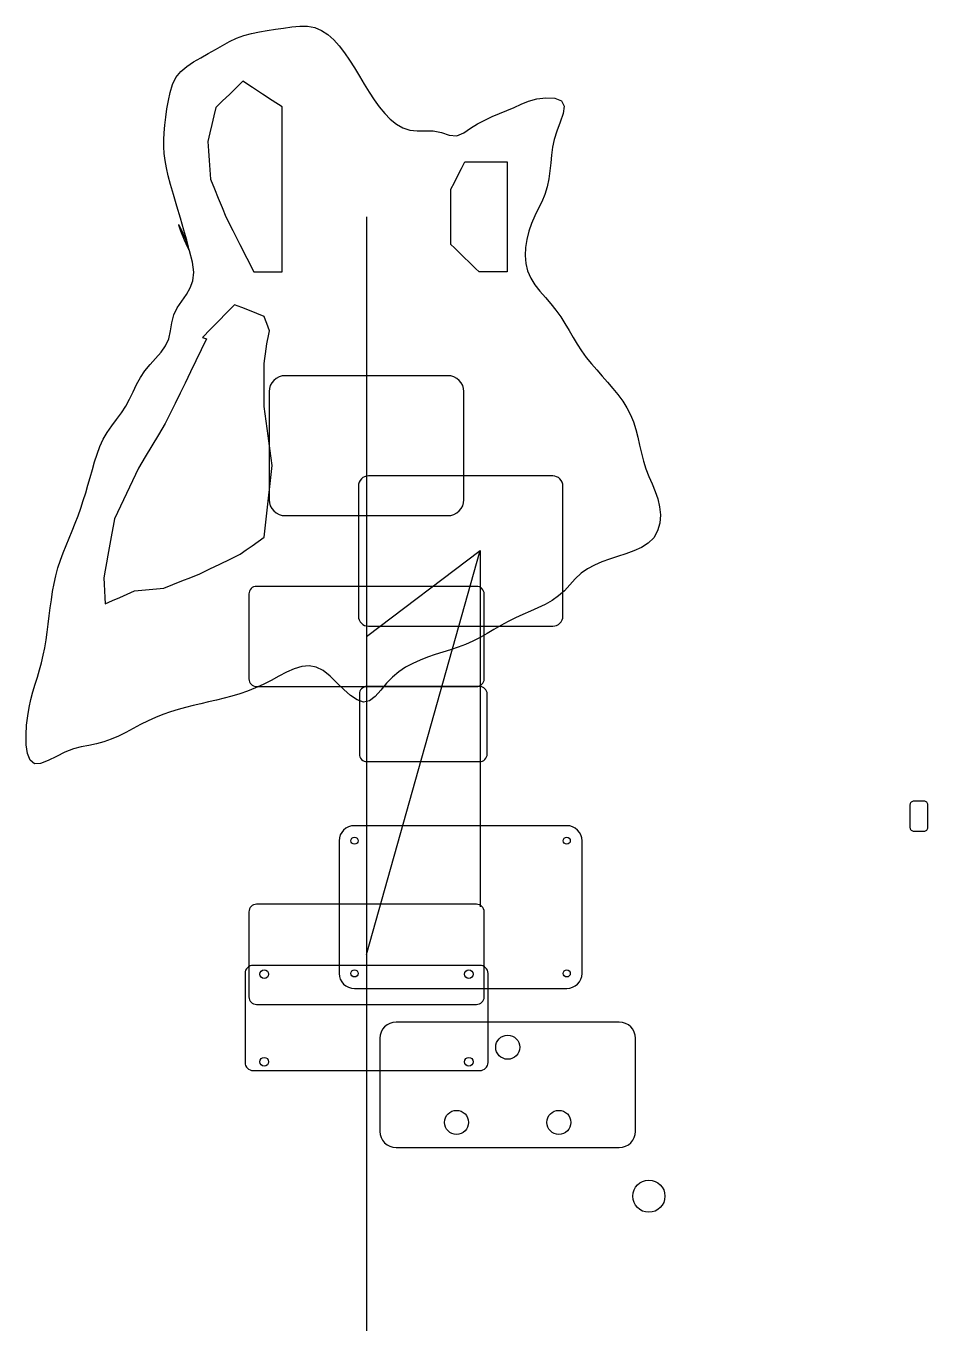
# Model space of a CAD drawing. Header units: millimetres. Extents: x -202 to 334, y -662 to 113.
import ezdxf

# ---------------------------------------------------------------- set-up
doc = ezdxf.new("R2010")
doc.units = ezdxf.units.MM
for name, color, linetype in [('ANTENNA_RECESS', 7, 'Continuous'), ('ARDUINO_POCKET', 7, 'Continuous'), ('BODY_OUTLINE', 7, 'Continuous'), ('BRIDGE_MOUNTING', 7, 'Continuous'), ('CENTERLINE', 7, 'Continuous'), ('CONTROL_PLATE', 7, 'Continuous'), ('NECK_POCKET', 7, 'Continuous'), ('OUTPUT_JACK', 7, 'Continuous'), ('PICKUP_BRIDGE', 7, 'Continuous'), ('PICKUP_NECK', 7, 'Continuous'), ('REAR_ELECTRONICS', 7, 'Continuous'), ('USB_PORT', 7, 'Continuous'), ('VOID_LOWER_BASS', 7, 'Continuous'), ('VOID_UPPER_BASS', 7, 'Continuous'), ('VOID_UPPER_TREBLE', 7, 'Continuous'), ('WIRING_CHANNEL', 7, 'Continuous')]:
    doc.layers.add(name, color=color, linetype=linetype)

msp = doc.modelspace()

# ---------------------------------------------------------------- linework, layer by layer
at = {"layer": 'ANTENNA_RECESS'}
msp.add_lwpolyline([(-4.26, -319.48), (-4.17, -320.35), (-3.91, -321.19), (-3.49, -321.96), (-2.92, -322.64), (-2.23, -323.2), (-1.44, -323.61), (-0.59, -323.86), (0.3, -323.95), (67.18, -323.95), (68.07, -323.86), (68.93, -323.61), (69.72, -323.2), (70.41, -322.64), (70.98, -321.96), (71.4, -321.19), (71.66, -320.35), (71.75, -319.48), (71.75, -283.75), (71.66, -282.88), (71.4, -282.04), (70.98, -281.27), (70.41, -280.6), (69.72, -280.04), (68.93, -279.63), (68.07, -279.37), (67.18, -279.29), (0.3, -279.29), (-0.59, -279.37), (-1.44, -279.63), (-2.23, -280.04), (-2.92, -280.6), (-3.49, -281.27), (-3.91, -282.04), (-4.17, -282.88), (-4.26, -283.75), (-4.26, -319.48)], close=True, dxfattribs=at)
at = {"layer": 'ARDUINO_POCKET'}
msp.add_lwpolyline([(-4.86, -237.45), (-4.75, -238.62), (-4.4, -239.73), (-3.84, -240.76), (-3.08, -241.66), (-2.16, -242.41), (-1.11, -242.96), (0.03, -243.29), (1.22, -243.41), (110.66, -243.41), (111.84, -243.29), (112.98, -242.96), (114.03, -242.41), (114.96, -241.66), (115.71, -240.76), (116.27, -239.73), (116.62, -238.62), (116.74, -237.45), (116.74, -160.04), (116.62, -158.88), (116.27, -157.76), (115.71, -156.73), (114.96, -155.83), (114.03, -155.09), (112.98, -154.54), (111.84, -154.2), (110.66, -154.08), (1.22, -154.08), (0.03, -154.2), (-1.11, -154.54), (-2.16, -155.09), (-3.08, -155.83), (-3.84, -156.73), (-4.4, -157.76), (-4.75, -158.88), (-4.86, -160.04), (-4.86, -237.45)], close=True, dxfattribs=at)
at = {"layer": 'BODY_OUTLINE'}
msp.add_lwpolyline([(61.85, 52.7), (66, 55.31), (70.27, 57.58), (74.61, 59.6), (78.98, 61.46), (83.34, 63.25), (87.66, 65.09), (91.92, 67), (96.33, 68.79), (101.15, 70.17), (106.56, 70.85), (111.85, 70.54), (115.86, 68.96), (117.5, 65.84), (116.97, 61.44), (115.18, 56.32), (113.1, 51.03), (111.53, 46.03), (110.55, 41.34), (109.94, 36.77), (109.49, 32.15), (109, 27.38), (108.34, 22.57), (107.38, 17.84), (106, 13.31), (104.17, 9.01), (102.09, 4.81), (99.99, 0.55), (98.07, -3.92), (96.45, -8.59), (95.22, -13.39), (94.45, -18.23), (94.23, -23.03), (94.64, -27.72), (95.74, -32.2), (97.6, -36.41), (100.12, -40.38), (103.08, -44.18), (106.29, -47.9), (109.53, -51.63), (112.6, -55.44), (115.39, -59.39), (117.95, -63.43), (120.37, -67.53), (122.76, -71.65), (125.2, -75.72), (127.79, -79.72), (130.6, -83.6), (133.62, -87.37), (136.79, -91.06), (140.02, -94.7), (143.26, -98.34), (146.42, -102.01), (149.45, -105.74), (152.25, -109.57), (154.77, -113.53), (156.92, -117.66), (158.67, -121.99), (160.07, -126.49), (161.26, -131.11), (162.33, -135.8), (163.42, -140.51), (164.63, -145.2), (166.09, -149.82), (167.84, -154.33), (169.73, -158.79), (171.55, -163.25), (173.12, -167.77), (174.22, -172.39), (174.66, -177.18), (174.28, -182.09), (172.99, -186.76), (170.7, -190.81), (167.45, -194.04), (163.45, -196.59), (158.92, -198.64), (154.11, -200.36), (149.23, -201.92), (144.46, -203.47), (139.85, -205.15), (135.46, -207.04), (131.34, -209.27), (127.54, -211.96), (124.1, -215.18), (120.89, -218.76), (117.64, -222.3), (114.1, -225.45), (110.24, -228.15), (106.12, -230.5), (101.82, -232.6), (97.4, -234.56), (92.93, -236.48), (88.49, -238.46), (84.14, -240.59), (79.91, -242.93), (75.76, -245.38), (71.64, -247.84), (67.49, -250.2), (63.24, -252.35), (58.88, -254.23), (54.42, -255.89), (49.89, -257.41), (45.33, -258.87), (40.77, -260.34), (36.24, -261.9), (31.79, -263.62), (27.44, -265.59), (23.23, -267.87), (19.2, -270.54), (15.37, -273.69), (11.78, -277.38), (8.42, -281.49), (5.16, -285.27), (1.82, -287.86), (-1.73, -288.51), (-5.5, -287.25), (-9.45, -284.58), (-13.5, -281.01), (-17.6, -277.02), (-21.69, -273.14), (-25.74, -269.85), (-29.86, -267.69), (-34.11, -266.92), (-38.49, -267.34), (-42.96, -268.68), (-47.51, -270.69), (-52.12, -273.09), (-56.76, -275.63), (-61.42, -278.05), (-66.07, -280.17), (-70.72, -282), (-75.36, -283.6), (-80, -285), (-84.62, -286.25), (-89.23, -287.38), (-93.83, -288.45), (-98.41, -289.5), (-102.97, -290.56), (-107.51, -291.68), (-112.03, -292.91), (-116.53, -294.28), (-121, -295.85), (-125.44, -297.65), (-129.85, -299.7), (-134.24, -301.93), (-138.61, -304.25), (-142.98, -306.54), (-147.35, -308.72), (-151.72, -310.66), (-156.1, -312.28), (-160.5, -313.47), (-164.95, -314.29), (-169.51, -315.11), (-174.25, -316.32), (-179.23, -318.31), (-184.33, -320.89), (-189.25, -323.38), (-193.68, -325.06), (-197.33, -325.19), (-199.92, -323.16), (-201.48, -319.18), (-202.21, -313.92), (-202.32, -308.06), (-201.99, -302.25), (-201.36, -296.82), (-200.49, -291.74), (-199.42, -286.96), (-198.23, -282.39), (-196.95, -277.99), (-195.65, -273.68), (-194.37, -269.41), (-193.18, -265.12), (-192.13, -260.73), (-191.23, -256.23), (-190.47, -251.61), (-189.79, -246.92), (-189.18, -242.15), (-188.58, -237.35), (-187.97, -232.52), (-187.31, -227.69), (-186.55, -222.88), (-185.67, -218.11), (-184.62, -213.4), (-183.38, -208.77), (-181.92, -204.23), (-180.28, -199.78), (-178.52, -195.37), (-176.7, -190.99), (-174.87, -186.62), (-173.08, -182.22), (-171.38, -177.79), (-169.8, -173.3), (-168.32, -168.76), (-166.91, -164.19), (-165.55, -159.58), (-164.23, -154.96), (-162.91, -150.32), (-161.58, -145.68), (-160.15, -141.08), (-158.52, -136.58), (-156.57, -132.24), (-154.2, -128.14), (-151.44, -124.24), (-148.52, -120.43), (-145.67, -116.57), (-143.1, -112.54), (-140.86, -108.32), (-138.78, -104.01), (-136.7, -99.7), (-134.42, -95.49), (-131.79, -91.48), (-128.68, -87.75), (-125.35, -84.16), (-122.14, -80.54), (-119.41, -76.7), (-117.53, -72.47), (-116.47, -67.82), (-115.68, -63.03), (-114.55, -58.36), (-112.56, -54.05), (-109.85, -50.08), (-107.06, -46.24), (-104.76, -42.29), (-103.25, -37.95), (-102.73, -32.91), (-103.43, -26.87), (-105.19, -20.11), (-107.47, -13.55), (-109.7, -8.17), (-111.29, -4.93), (-111.68, -4.8), (-110.49, -8.28), (-108.42, -13.57), (-106.47, -18.11), (-105.54, -19.66), (-105.76, -17.97), (-106.86, -13.78), (-108.57, -7.83), (-110.64, -0.86), (-112.8, 6.4), (-114.79, 13.2), (-116.46, 19.18), (-117.81, 24.47), (-118.87, 29.21), (-119.65, 33.55), (-120.17, 37.65), (-120.43, 41.67), (-120.47, 45.76), (-120.29, 50.06), (-119.9, 54.61), (-119.33, 59.36), (-118.59, 64.22), (-117.69, 69.12), (-116.64, 73.97), (-115.27, 78.62), (-113.28, 82.82), (-110.44, 86.42), (-106.88, 89.49), (-102.83, 92.19), (-98.49, 94.66), (-94.11, 97.07), (-89.83, 99.53), (-85.64, 101.94), (-81.46, 104.21), (-77.22, 106.2), (-72.85, 107.83), (-68.34, 109.09), (-63.7, 110.07), (-58.97, 110.87), (-54.16, 111.57), (-49.3, 112.25), (-44.42, 112.95), (-39.63, 113.43), (-35.02, 113.39), (-30.72, 112.53), (-26.72, 110.82), (-22.98, 108.37), (-19.49, 105.28), (-16.18, 101.64), (-13.04, 97.57), (-10.02, 93.16), (-7.09, 88.52), (-4.2, 83.74), (-1.33, 78.94), (1.57, 74.2), (4.53, 69.64), (7.59, 65.35), (10.79, 61.44), (14.15, 58.01), (17.73, 55.16), (21.55, 52.99), (25.66, 51.6), (30.08, 51.1), (34.79, 51.24), (39.65, 51.22), (44.5, 50.23), (49.21, 48.66), (53.66, 48.2), (57.8, 49.91), (61.85, 52.7)], close=True, dxfattribs=at)
at = {"layer": 'BRIDGE_MOUNTING'}
msp.add_lwpolyline([(-72.2, -502.93), (-72.11, -503.86), (-71.83, -504.74), (-71.39, -505.56), (-70.79, -506.27), (-70.06, -506.86), (-69.22, -507.3), (-68.32, -507.57), (-67.38, -507.66), (67.38, -507.66), (68.32, -507.57), (69.22, -507.3), (70.06, -506.86), (70.79, -506.27), (71.39, -505.56), (71.83, -504.74), (72.11, -503.86), (72.2, -502.93), (72.2, -449.86), (72.11, -448.94), (71.83, -448.05), (71.39, -447.23), (70.79, -446.52), (70.06, -445.93), (69.22, -445.49), (68.32, -445.22), (67.38, -445.13), (-67.38, -445.13), (-68.32, -445.22), (-69.22, -445.49), (-70.06, -445.93), (-70.79, -446.52), (-71.39, -447.23), (-71.83, -448.05), (-72.11, -448.94), (-72.2, -449.86), (-72.2, -502.93)], close=True, dxfattribs=at)
for centre in [(-60.8, -450.34), (60.8, -450.34), (-60.8, -502.45), (60.8, -502.45)]:
    msp.add_circle(centre, 2.63, dxfattribs=at)
at = {"layer": 'CENTERLINE'}
msp.add_line((0, 0), (0, -662.49), dxfattribs=at)
at = {"layer": 'CONTROL_PLATE'}
msp.add_lwpolyline([(7.9, -543.91), (8.09, -545.75), (8.64, -547.53), (9.53, -549.16), (10.73, -550.59), (12.19, -551.77), (13.86, -552.64), (15.67, -553.18), (17.56, -553.36), (150.25, -553.36), (152.14, -553.18), (153.95, -552.64), (155.62, -551.77), (157.08, -550.59), (158.28, -549.16), (159.17, -547.53), (159.72, -545.75), (159.91, -543.91), (159.91, -488.38), (159.72, -486.54), (159.17, -484.76), (158.28, -483.13), (157.08, -481.69), (155.62, -480.52), (153.95, -479.65), (152.14, -479.11), (150.25, -478.93), (17.56, -478.93), (15.67, -479.11), (13.86, -479.65), (12.19, -480.52), (10.73, -481.69), (9.53, -483.13), (8.64, -484.76), (8.09, -486.54), (7.9, -488.38), (7.9, -543.91)], close=True, dxfattribs=at)
for centre in [(83.91, -493.81), (53.5, -538.48), (114.31, -538.48)]:
    msp.add_circle(centre, 7.15, dxfattribs=at)
at = {"layer": 'NECK_POCKET'}
msp.add_lwpolyline([(-57.91, -168.23), (-57.73, -170.07), (-57.18, -171.84), (-56.29, -173.48), (-55.09, -174.91), (-53.62, -176.09), (-51.95, -176.96), (-50.14, -177.5), (-48.26, -177.68), (48.26, -177.68), (50.14, -177.5), (51.95, -176.96), (53.62, -176.09), (55.09, -174.91), (56.29, -173.48), (57.18, -171.84), (57.73, -170.07), (57.91, -168.23), (57.91, -103.91), (57.73, -102.07), (57.18, -100.3), (56.29, -98.66), (55.09, -97.23), (53.62, -96.05), (51.95, -95.18), (50.14, -94.64), (48.26, -94.46), (-48.26, -94.46), (-50.14, -94.64), (-51.95, -95.18), (-53.62, -96.05), (-55.09, -97.23), (-56.29, -98.66), (-57.18, -100.3), (-57.73, -102.07), (-57.91, -103.91), (-57.91, -168.23)], close=True, dxfattribs=at)
at = {"layer": 'OUTPUT_JACK'}
msp.add_circle((167.81, -582.39), 9.55, dxfattribs=at)
at = {"layer": 'PICKUP_BRIDGE'}
msp.add_lwpolyline([(-69.92, -463.89), (-69.83, -464.76), (-69.57, -465.6), (-69.15, -466.37), (-68.58, -467.05), (-67.89, -467.6), (-67.11, -468.02), (-66.25, -468.27), (-65.36, -468.36), (65.36, -468.36), (66.25, -468.27), (67.11, -468.02), (67.89, -467.6), (68.58, -467.05), (69.15, -466.37), (69.57, -465.6), (69.83, -464.76), (69.92, -463.89), (69.92, -413.27), (69.83, -412.4), (69.57, -411.56), (69.15, -410.79), (68.58, -410.12), (67.89, -409.56), (67.11, -409.15), (66.25, -408.89), (65.36, -408.81), (-65.36, -408.81), (-66.25, -408.89), (-67.11, -409.15), (-67.89, -409.56), (-68.58, -410.12), (-69.15, -410.79), (-69.57, -411.56), (-69.83, -412.4), (-69.92, -413.27), (-69.92, -463.89)], close=True, dxfattribs=at)
at = {"layer": 'PICKUP_NECK'}
msp.add_lwpolyline([(-69.92, -274.82), (-69.83, -275.69), (-69.57, -276.53), (-69.15, -277.3), (-68.58, -277.98), (-67.89, -278.53), (-67.11, -278.95), (-66.25, -279.2), (-65.36, -279.29), (65.36, -279.29), (66.25, -279.2), (67.11, -278.95), (67.89, -278.53), (68.58, -277.98), (69.15, -277.3), (69.57, -276.53), (69.83, -275.69), (69.92, -274.82), (69.92, -224.2), (69.83, -223.33), (69.57, -222.5), (69.15, -221.72), (68.58, -221.05), (67.89, -220.49), (67.11, -220.08), (66.25, -219.82), (65.36, -219.74), (-65.36, -219.74), (-66.25, -219.82), (-67.11, -220.08), (-67.89, -220.49), (-68.58, -221.05), (-69.15, -221.72), (-69.57, -222.5), (-69.83, -223.33), (-69.92, -224.2), (-69.92, -274.82)], close=True, dxfattribs=at)
at = {"layer": 'REAR_ELECTRONICS'}
msp.add_lwpolyline([(-16.26, -449.9), (-16.09, -451.64), (-15.57, -453.31), (-14.73, -454.86), (-13.59, -456.21), (-12.21, -457.32), (-10.63, -458.15), (-8.92, -458.66), (-7.14, -458.83), (119.02, -458.83), (120.8, -458.66), (122.51, -458.15), (124.08, -457.32), (125.47, -456.21), (126.6, -454.86), (127.44, -453.31), (127.96, -451.64), (128.14, -449.9), (128.14, -370.99), (127.96, -369.25), (127.44, -367.57), (126.6, -366.03), (125.47, -364.68), (124.08, -363.57), (122.51, -362.74), (120.8, -362.23), (119.02, -362.06), (-7.14, -362.06), (-8.92, -362.23), (-10.63, -362.74), (-12.21, -363.57), (-13.59, -364.68), (-14.73, -366.03), (-15.57, -367.57), (-16.09, -369.25), (-16.26, -370.99), (-16.26, -449.9)], close=True, dxfattribs=at)
for centre in [(-7.14, -370.99), (119.02, -370.99), (-7.14, -449.9), (119.02, -449.9)]:
    msp.add_circle(centre, 2.11, dxfattribs=at)
at = {"layer": 'USB_PORT'}
msp.add_lwpolyline([(323, -363.1), (323.05, -363.54), (323.18, -363.96), (323.39, -364.34), (323.67, -364.68), (324.02, -364.96), (324.41, -365.17), (324.84, -365.29), (325.28, -365.34), (331.36, -365.34), (331.81, -365.29), (332.24, -365.17), (332.63, -364.96), (332.98, -364.68), (333.26, -364.34), (333.47, -363.96), (333.6, -363.54), (333.64, -363.1), (333.64, -349.7), (333.6, -349.27), (333.47, -348.85), (333.26, -348.46), (332.98, -348.12), (332.63, -347.85), (332.24, -347.64), (331.81, -347.51), (331.36, -347.47), (325.28, -347.47), (324.84, -347.51), (324.41, -347.64), (324.02, -347.85), (323.67, -348.12), (323.39, -348.46), (323.18, -348.85), (323.05, -349.27), (323, -349.7), (323, -363.1)], close=True, dxfattribs=at)
at = {"layer": 'VOID_LOWER_BASS'}
msp.add_lwpolyline([(-97.4, -71.67), (-96.81, -71.86), (-96.21, -72.06), (-95.61, -72.25), (-95.02, -72.44), (-98.19, -79.04), (-101.36, -85.65), (-104.53, -92.25), (-107.71, -98.85), (-110.68, -104.87), (-113.66, -110.9), (-116.63, -116.92), (-119.61, -122.94), (-123.58, -129.54), (-127.54, -136.14), (-131.51, -142.75), (-135.48, -149.35), (-139.05, -156.92), (-142.62, -164.5), (-146.18, -172.07), (-149.75, -179.65), (-150.55, -183.92), (-151.34, -188.19), (-152.13, -192.46), (-152.93, -196.74), (-153.72, -201.2), (-154.51, -205.67), (-155.3, -210.13), (-156.09, -214.6), (-155.89, -218.49), (-155.69, -222.37), (-155.5, -226.26), (-155.3, -230.14), (-150.94, -228.2), (-146.57, -226.26), (-142.21, -224.32), (-137.85, -222.37), (-133.49, -221.98), (-129.12, -221.59), (-124.76, -221.2), (-120.4, -220.81), (-115.05, -218.67), (-109.69, -216.54), (-104.34, -214.4), (-98.98, -212.26), (-93.04, -209.35), (-87.09, -206.44), (-81.14, -203.53), (-75.19, -200.62), (-71.63, -198.1), (-68.06, -195.57), (-64.49, -193.04), (-60.92, -190.51), (-59.73, -179.83), (-58.54, -169.15), (-57.34, -158.47), (-56.15, -147.79), (-57.34, -139.05), (-58.54, -130.31), (-59.73, -121.57), (-60.92, -112.83), (-60.92, -106.42), (-60.92, -100.01), (-60.92, -93.6), (-60.92, -87.19), (-60.52, -84.28), (-60.12, -81.37), (-59.73, -78.45), (-59.33, -75.54), (-58.93, -73.6), (-58.54, -71.66), (-58.14, -69.72), (-57.74, -67.78), (-58.54, -65.65), (-59.33, -63.51), (-60.13, -61.37), (-60.92, -59.24), (-65.28, -57.49), (-69.65, -55.74), (-74.01, -53.99), (-78.37, -52.24), (-83.13, -57.1), (-87.89, -61.95), (-92.64, -66.81)], close=True, dxfattribs=at)
at = {"layer": 'VOID_UPPER_BASS'}
msp.add_lwpolyline([(-50.16, 65.5), (-56.02, 69.28), (-61.88, 73.05), (-67.74, 76.83), (-73.6, 80.6), (-77.57, 76.71), (-81.53, 72.83), (-85.5, 68.94), (-89.47, 65.06), (-90.66, 60.01), (-91.85, 54.96), (-93.04, 49.92), (-94.23, 44.87), (-93.83, 39.24), (-93.44, 33.6), (-93.04, 27.97), (-92.64, 22.33), (-90.38, 16.75), (-88.12, 11.17), (-85.86, 5.58), (-83.6, 0), (-79.42, -8.19), (-75.24, -16.38), (-71.06, -24.56), (-66.88, -32.75), (-62.7, -32.75), (-58.52, -32.75), (-54.34, -32.75), (-50.16, -32.75), (-50.16, -28.66), (-50.16, -24.56), (-50.16, -20.47), (-50.16, -16.38), (-50.16, -8.19), (-50.16, 0), (-50.16, 8.19), (-50.16, 16.38), (-50.16, 24.56), (-50.16, 32.75), (-50.16, 40.94), (-50.16, 49.13), (-50.16, 53.22), (-50.16, 57.32), (-50.16, 61.41)], close=True, dxfattribs=at)
at = {"layer": 'VOID_UPPER_TREBLE'}
msp.add_lwpolyline([(66.88, 32.75), (71.06, 32.75), (75.24, 32.75), (79.42, 32.75), (83.6, 32.75), (83.6, 24.56), (83.6, 16.38), (83.6, 8.19), (83.6, 0), (83.6, -8.19), (83.6, -16.38), (83.6, -24.56), (83.6, -32.75), (81.51, -32.75), (79.42, -32.75), (77.33, -32.75), (75.24, -32.75), (73.15, -32.75), (71.06, -32.75), (68.97, -32.75), (66.88, -32.75), (64.79, -30.71), (62.7, -28.66), (60.61, -26.61), (58.52, -24.56), (56.43, -22.52), (54.34, -20.47), (52.25, -18.42), (50.16, -16.38), (50.16, -12.28), (50.16, -8.19), (50.16, -4.09), (50.16, 0), (50.16, 4.09), (50.16, 8.19), (50.16, 12.28), (50.16, 16.38), (52.25, 20.47), (54.34, 24.56), (56.43, 28.66), (58.52, 32.75), (60.61, 32.75), (62.7, 32.75), (64.79, 32.75)], close=True, dxfattribs=at)
at = {"layer": 'WIRING_CHANNEL'}
for p, q in [((0, -249.51), (67.49, -198.45)), ((0, -438.58), (67.49, -198.45)), ((67.49, -198.45), (67.49, -410.3))]:
    msp.add_line(p, q, dxfattribs=at)

doc.saveas('drawing.dxf')
